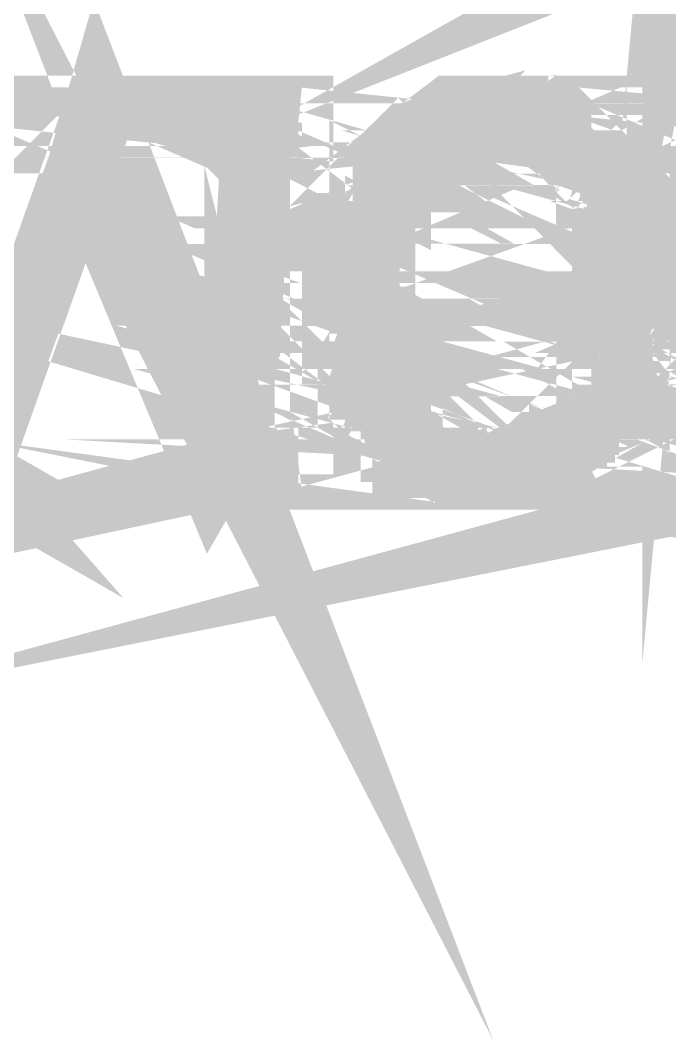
# Model space of a CAD drawing. Header units: inches. Extents: x -524 to 1067, y -71 to 1110.
# Drawn here: x 678.82 to 689.5, y 118.04 to 134.83 of the extents above; entities that cross this region are included whole.
import ezdxf

# ---------------------------------------------------------------- set-up
doc = ezdxf.new("R2010")
doc.units = ezdxf.units.IN
doc.header["$MEASUREMENT"] = 0
doc.layers.add('H', color=7, linetype='Continuous')
doc.layers.add('P', color=7, linetype='Continuous')

msp = doc.modelspace()

# ---------------------------------------------------------------- hatches: boundary and pattern name
at = {"layer": 'H', "linetype": 'Continuous'}
for points in [[(678.041, 127.539), (680.169, 133.335), (679.909, 132.434), (678.041, 127.346), (678.041, 127.539)], [(682.227, 127.798), (681.968, 127.346), (679.909, 132.434), (680.169, 133.335), (682.227, 127.798)], [(681.519, 133.142), (681.519, 133.335), (683.388, 133.142), (681.519, 133.142)], [(683.388, 133.142), (681.519, 133.335), (683.388, 133.335), (683.388, 133.142)], [(685.705, 133.142), (685.961, 133.335), (687.57, 133.335), (687.57, 133.142), (685.705, 133.142)], [(682.227, 132.883), (681.968, 133.142), (682.935, 133.142), (682.935, 132.883), (682.227, 132.883)], [(685.253, 132.883), (685.833, 133.01), (686.154, 133.142), (685.833, 133.01), (685.446, 132.624), (685.253, 132.624), (685.253, 132.434), (684.994, 132.175), (684.545, 132.175), (684.738, 132.434), (684.738, 132.624), (684.994, 132.624), (684.994, 132.883), (685.253, 132.883)], [(685.253, 132.883), (685.446, 133.142), (686.154, 133.142), (685.253, 132.883)], [(687.311, 132.883), (687.311, 133.142), (687.764, 133.142), (688.023, 132.883), (688.213, 132.883), (688.213, 132.624), (688.731, 132.175), (688.731, 131.916), (688.921, 131.916), (688.921, 131.273), (689.18, 131.273), (689.18, 130.306), (688.731, 130.306), (688.731, 130.759), (688.472, 131.018), (688.472, 131.726), (688.213, 131.916), (688.213, 132.175), (687.57, 132.883), (687.311, 132.883)], [(682.676, 132.434), (682.227, 132.883), (682.676, 132.883), (682.676, 132.434)], [(682.421, 127.798), (682.421, 132.624), (682.676, 132.434), (682.421, 127.798)], [(682.421, 127.798), (682.676, 132.434), (682.676, 127.988), (682.421, 127.798)], [(684.286, 131.467), (684.286, 131.916), (684.545, 131.916), (684.545, 132.175), (684.994, 132.175), (684.994, 131.916), (684.738, 131.726), (684.738, 131.273), (684.545, 131.018), (684.545, 129.598), (684.738, 129.408), (684.738, 128.955), (684.994, 128.7), (684.994, 128.247), (685.253, 128.247), (685.253, 127.988), (684.738, 128.247), (684.545, 128.247), (684.545, 128.507), (684.286, 128.7), (684.286, 129.149), (684.096, 129.408), (684.096, 131.273), (684.286, 131.467)], [(688.472, 128.955), (688.472, 129.598), (688.731, 129.857), (688.731, 130.116), (689.18, 130.306), (689.18, 129.408), (688.921, 129.149), (688.921, 128.7), (688.731, 128.507), (688.731, 128.247), (688.213, 128.507), (688.213, 128.7), (688.472, 128.955)], [(688.731, 130.116), (688.731, 130.306), (689.18, 130.306), (688.731, 130.116)], [(688.023, 127.988), (688.023, 128.247), (688.213, 128.247), (688.213, 128.507), (688.731, 128.247), (688.472, 128.247), (688.023, 127.988)], [(685.253, 127.539), (685.253, 127.798), (684.994, 127.798), (684.994, 127.988), (684.738, 127.988), (684.738, 128.247), (685.253, 127.988), (685.446, 127.988), (685.446, 127.798), (685.705, 127.798), (685.705, 127.539), (685.253, 127.539)], [(687.764, 127.798), (687.764, 127.988), (688.023, 127.988), (688.472, 128.247), (688.472, 127.988), (688.213, 127.988), (688.213, 127.798), (688.023, 127.798), (688.023, 127.539), (687.57, 127.539), (687.57, 127.798), (687.764, 127.798)], [(682.676, 127.539), (682.421, 127.798), (682.676, 127.988), (682.676, 127.539)], [(681.968, 127.346), (682.227, 127.798), (682.676, 127.539), (682.935, 127.539), (681.968, 127.346)], [(682.676, 127.539), (682.227, 127.798), (682.421, 127.798), (682.676, 127.539)], [(681.968, 127.346), (683.129, 127.539), (683.388, 127.539), (683.388, 127.346), (681.968, 127.346)], [(681.968, 127.346), (682.935, 127.539), (683.129, 127.539), (681.968, 127.346)], [(685.705, 127.346), (685.446, 127.539), (686.413, 127.539), (685.705, 127.346)], [(685.705, 127.346), (686.413, 127.539), (686.603, 127.539), (685.705, 127.346)], [(685.705, 127.346), (686.603, 127.539), (687.57, 127.346), (685.705, 127.346)], [(687.57, 127.346), (686.603, 127.539), (686.862, 127.539), (687.57, 127.346)], [(687.57, 127.346), (686.862, 127.539), (687.764, 127.539), (687.57, 127.346)]]:
    msp.add_hatch(color=256, dxfattribs=at).paths.add_polyline_path(points)

# ---------------------------------------------------------------- linework, layer by layer
at = {"layer": 'P'}
for points, const_width in [([(689.822, 138.679), (689.629, 136.616), (689.629, 136.81)], 1.157), ([(689.822, 138.679), (689.629, 136.616), (690.082, 138.679)], 1.157), ([(689.629, 136.616), (690.082, 138.679), (689.629, 136.361), (689.629, 136.616)], 1.157), ([(693.301, 136.616), (694.264, 136.361), (693.556, 136.616)], 1.161), ([(689.629, 136.361), (690.275, 136.616), (689.822, 136.361), (689.629, 136.361)], 1.157), ([(679.201, 136.361), (679.65, 136.616), (678.942, 136.361), (679.201, 136.361)], 1.157), ([(680.103, 133.335), (679.844, 132.434), (682.227, 127.798), (680.103, 133.335)], 1.161), ([(686.154, 133.142), (685.187, 132.883), (685.446, 133.142)], 1.161), ([(683.388, 133.142), (681.519, 133.335), (683.388, 133.335), (683.388, 133.142)], 1.157), ([(687.505, 133.335), (685.64, 133.142), (687.505, 133.142)], 1.157), ([(676.625, 133.335), (678.687, 133.142), (676.625, 133.335)], 1.161), ([(678.687, 133.142), (676.625, 133.335)], 1.161), ([(676.625, 133.335), (678.687, 133.335), (678.687, 133.142)], 1.157), ([(685.895, 133.335), (687.505, 133.335), (685.64, 133.142), (685.895, 133.335)], 1.157), ([(679.844, 132.434), (678.041, 127.539), (680.103, 133.335)], 1.157), ([(680.103, 133.335), (679.844, 132.434), (680.103, 133.335), (679.844, 132.434)], 1.161), ([(681.519, 133.335), (683.388, 133.142), (681.519, 133.335)], 1.157), ([(693.301, 133.335), (691.691, 133.142), (693.556, 133.142), (693.301, 133.335)], 1.157), ([(691.947, 133.335), (693.301, 133.335), (691.691, 133.142)], 1.157), ([(687.056, 133.335), (685.895, 133.335)], 1.161), ([(687.056, 133.335), (685.895, 133.335)], 1.161), ([(685.895, 133.335), (685.895, 133.335)], 1.161), ([(685.895, 133.335), (686.154, 133.335)], 1.157), ([(685.895, 133.335), (687.311, 133.335), (687.056, 133.335)], 1.157), ([(685.895, 133.335), (687.311, 133.335), (685.895, 133.335)], 1.157), ([(687.311, 133.335), (685.895, 133.335), (687.505, 133.335)], 1.157), ([(686.348, 133.335), (687.056, 133.335), (686.154, 133.335), (686.348, 133.335)], 1.157), ([(687.056, 133.335), (686.154, 133.335), (687.056, 133.335)], 1.157), ([(686.154, 133.335), (687.056, 133.335)], 1.157), ([(686.603, 133.335), (686.348, 133.335)], 1.161), ([(686.862, 133.335), (686.348, 133.335), (686.348, 133.335), (686.862, 133.335)], 1.161), ([(686.348, 133.335), (686.603, 133.335), (686.862, 133.335), (686.603, 133.335)], 1.157), ([(686.348, 133.335), (686.862, 133.335)], 1.157), ([(686.348, 133.335), (687.056, 133.335)], 1.157), ([(687.764, 132.689), (688.472, 132.434), (688.213, 132.689)], 1.161), ([(687.056, 133.335), (686.862, 133.335)], 1.161), ([(687.056, 133.335), (687.056, 133.335)], 1.161), ([(687.505, 133.335), (687.311, 133.335)], 1.161), ([(687.505, 133.142), (687.505, 133.335)], 1.161), ([(698.644, 133.142), (700.768, 133.142), (698.644, 133.335)], 1.161), ([(678.493, 133.142), (676.884, 133.142), (678.234, 132.883), (678.493, 133.142)], 1.161), ([(676.625, 133.142), (678.687, 133.142), (676.884, 133.142), (676.625, 133.142)], 1.161), ([(678.687, 133.142), (676.884, 133.142)], 1.161), ([(676.884, 133.142), (678.687, 133.142)], 1.157), ([(682.869, 133.142), (681.968, 133.142), (682.869, 132.883)], 1.161), ([(683.388, 133.142), (681.712, 133.142), (681.519, 133.142)], 1.161), ([(681.519, 133.142), (683.388, 133.142)], 1.157), ([(683.388, 133.142), (681.712, 133.142)], 1.161), ([(683.129, 133.142), (681.712, 133.142)], 1.161), ([(681.712, 133.142), (683.388, 133.142)], 1.157), ([(681.712, 133.142), (682.869, 133.142), (683.129, 133.142)], 1.157), ([(681.712, 133.142), (682.869, 133.142)], 1.157), ([(681.968, 133.142), (681.712, 133.142)], 1.157), ([(682.869, 133.142), (681.968, 133.142)], 1.161), ([(681.968, 133.142), (682.869, 132.883)], 1.161), ([(682.227, 132.883), (681.968, 133.142)], 1.161), ([(682.869, 132.883), (682.869, 133.142)], 1.157), ([(686.154, 133.142), (685.187, 132.883), (686.154, 133.142)], 1.161), ([(685.895, 133.142), (685.187, 132.883)], 1.157), ([(686.348, 133.142), (685.446, 133.142)], 1.161), ([(686.154, 133.142), (685.446, 133.142)], 1.161), ([(686.348, 133.142), (685.446, 133.142)], 1.161), ([(686.348, 133.142), (685.446, 133.142), (685.446, 133.142)], 1.161), ([(686.348, 133.142), (685.446, 133.142)], 1.161), ([(685.446, 133.142), (686.348, 133.142)], 1.157), ([(685.446, 133.142), (686.154, 133.142)], 1.157), ([(685.446, 133.142), (686.154, 133.142)], 1.157), ([(685.446, 133.142), (686.348, 133.142)], 1.157), ([(685.446, 133.142), (686.348, 133.142)], 1.157), ([(685.446, 133.142), (686.603, 133.142)], 1.157), ([(685.446, 133.142), (686.603, 133.142), (687.505, 133.142), (685.446, 133.142)], 1.157), ([(685.64, 133.142), (687.505, 133.142), (685.446, 133.142), (685.64, 133.142)], 1.157), ([(685.64, 132.883), (685.895, 133.142)], 1.157), ([(687.764, 133.142), (687.311, 132.883), (688.023, 132.883), (687.764, 133.142)], 1.161), ([(686.154, 133.142), (686.154, 133.142)], 1.161), ([(686.603, 133.142), (686.348, 133.142)], 1.161), ([(687.764, 133.142), (686.603, 133.142)], 1.161), ([(687.505, 133.142), (686.603, 133.142)], 1.161), ([(686.603, 133.142), (687.764, 133.142)], 1.157), ([(686.603, 133.142), (687.764, 133.142), (687.505, 133.142)], 1.157), ([(687.764, 133.142), (686.862, 133.142)], 1.161), ([(687.764, 133.142), (686.862, 133.142), (686.862, 133.142)], 1.161), ([(686.862, 133.142), (687.764, 133.142)], 1.157), ([(686.862, 133.142), (687.764, 133.142)], 1.157), ([(687.764, 133.142), (687.056, 133.142)], 1.161), ([(687.764, 133.142), (687.764, 133.142), (687.056, 133.142)], 1.161), ([(687.056, 133.142), (687.764, 133.142)], 1.157), ([(687.056, 133.142), (687.764, 133.142)], 1.157), ([(687.764, 133.142), (687.311, 132.883)], 1.161), ([(687.311, 133.142), (687.764, 133.142)], 1.157), ([(687.311, 132.883), (687.311, 133.142)], 1.157), ([(691.947, 133.142), (691.239, 132.883), (691.947, 133.142), (691.239, 132.883), (691.691, 132.883)], 1.157), ([(691.432, 133.142), (691.947, 133.142), (691.239, 132.883)], 1.157), ([(682.676, 132.883), (682.227, 132.883), (682.676, 132.689), (682.676, 132.883)], 1.157), ([(678.041, 132.883), (677.333, 132.883), (677.785, 132.689)], 1.157), ([(682.227, 132.883), (682.676, 132.883)], 1.161), ([(682.676, 132.689), (682.421, 132.689), (682.227, 132.883)], 1.161), ([(682.227, 132.883), (682.227, 132.883), (682.676, 132.883), (682.227, 132.883)], 1.161), ([(682.227, 132.883), (682.676, 132.883), (682.869, 132.883)], 1.161), ([(682.676, 132.883), (682.227, 132.883)], 1.157), ([(682.227, 132.883), (682.676, 132.689)], 1.157), ([(682.676, 132.883), (682.227, 132.883)], 1.157), ([(682.676, 132.883), (682.227, 132.883)], 1.157), ([(682.869, 132.883), (682.227, 132.883)], 1.157), ([(682.869, 132.883), (682.227, 132.883)], 1.157), ([(685.64, 132.883), (684.994, 132.883), (685.446, 132.689)], 1.157), ([(688.472, 132.434), (688.023, 132.434), (688.665, 132.24), (688.472, 132.434)], 1.157), ([(685.64, 132.883), (684.994, 132.883), (685.187, 132.883)], 1.157), ([(684.994, 132.883), (685.446, 132.689)], 1.157), ([(684.994, 132.689), (684.994, 132.883)], 1.157), ([(685.187, 132.883), (685.64, 132.883)], 1.161), ([(685.187, 132.883), (685.64, 132.883)], 1.161), ([(685.187, 132.883), (685.187, 132.883)], 1.161), ([(685.187, 132.883), (685.64, 132.883), (685.64, 132.883), (685.187, 132.883)], 1.161), ([(685.64, 132.883), (685.187, 132.883)], 1.157), ([(685.64, 132.883), (685.187, 132.883)], 1.157), ([(685.446, 132.689), (685.64, 132.883)], 1.161), ([(688.213, 132.883), (687.764, 132.689), (688.213, 132.689), (688.213, 132.883)], 1.157), ([(687.311, 132.883), (688.023, 132.883), (687.505, 132.883), (687.311, 132.883)], 1.161), ([(688.023, 132.883), (687.505, 132.883)], 1.161), ([(688.023, 132.883), (687.505, 132.883), (687.505, 132.883), (688.023, 132.883)], 1.161), ([(687.505, 132.883), (688.213, 132.883), (688.023, 132.883)], 1.161), ([(687.505, 132.883), (688.213, 132.883)], 1.161), ([(687.505, 132.883), (688.023, 132.883)], 1.157), ([(687.505, 132.883), (688.023, 132.883)], 1.157), ([(688.213, 132.883), (687.764, 132.689), (687.505, 132.883)], 1.157), ([(688.023, 132.883), (688.023, 132.883)], 1.161), ([(691.691, 132.883), (690.983, 132.883), (691.432, 132.689), (691.691, 132.883)], 1.157), ([(690.79, 132.689), (691.239, 132.689), (690.79, 132.434), (690.79, 132.689)], 1.157), ([(682.421, 132.689), (682.676, 132.434), (682.421, 132.689)], 1.161), ([(682.676, 132.689), (682.676, 132.434), (682.676, 132.689)], 1.157), ([(685.187, 132.689), (684.738, 132.434)], 1.161), ([(685.187, 132.689), (684.738, 132.434)], 1.161), ([(684.994, 132.689), (685.446, 132.689), (684.738, 132.689), (684.994, 132.689)], 1.157), ([(685.446, 132.689), (684.738, 132.689), (685.187, 132.689), (685.446, 132.689)], 1.157), ([(684.738, 132.689), (685.187, 132.689)], 1.157), ([(684.738, 132.434), (684.738, 132.689)], 1.157), ([(685.446, 132.689), (684.994, 132.689)], 1.161), ([(685.446, 132.689), (684.994, 132.689)], 1.161), ([(684.994, 132.689), (685.446, 132.689)], 1.157), ([(685.187, 132.434), (685.187, 132.689)], 1.161), ([(685.446, 132.689), (685.446, 132.689)], 1.161), ([(688.213, 132.689), (687.764, 132.689), (687.764, 132.689), (688.213, 132.689)], 1.161), ([(687.764, 132.689), (688.472, 132.434)], 1.161), ([(688.023, 132.434), (687.764, 132.689)], 1.161), ([(687.764, 132.689), (688.213, 132.689)], 1.157), ([(725.748, 127.539), (727.164, 127.346), (726.003, 127.539)], 1.157), ([(691.239, 132.689), (690.79, 132.434), (691.239, 132.434), (691.239, 132.689)], 1.157), ([(679.844, 132.434), (678.041, 127.539)], 1.157), ([(678.041, 127.346), (679.844, 132.434)], 1.157), ([(679.844, 132.434), (682.227, 127.798)], 1.161), ([(682.227, 127.798), (681.968, 127.346), (679.844, 132.434)], 1.157), ([(682.676, 128.054), (682.421, 127.798), (682.676, 132.434)], 1.161), ([(682.421, 132.434), (682.421, 127.798), (682.421, 132.434)], 1.157), ([(682.676, 132.434), (682.676, 128.054)], 1.157), ([(684.738, 132.434), (684.994, 132.24), (684.479, 132.24)], 1.157), ([(684.479, 132.24), (684.738, 132.434)], 1.161), ([(685.187, 132.434), (684.738, 132.434), (684.738, 132.434), (685.187, 132.434)], 1.161), ([(684.738, 132.434), (685.187, 132.434)], 1.157), ([(684.738, 132.434), (685.187, 132.434)], 1.157), ([(684.738, 132.434), (684.994, 132.24)], 1.157), ([(684.994, 132.24), (685.187, 132.434)], 1.161), ([(688.023, 132.434), (688.665, 132.24), (688.213, 132.24)], 1.157), ([(688.023, 132.434), (688.023, 132.434)], 1.161), ([(688.213, 132.24), (688.023, 132.434)], 1.161), ([(688.472, 132.434), (688.023, 132.434)], 1.157), ([(688.472, 132.434), (688.023, 132.434), (688.472, 132.434)], 1.157), ([(688.023, 132.434), (688.472, 132.434), (688.023, 132.434)], 1.157), ([(688.472, 132.434), (688.472, 132.434)], 1.161), ([(690.983, 132.24), (690.53, 132.24), (690.79, 132.434)], 1.157), ([(684.479, 132.24), (684.994, 131.981), (684.479, 131.981), (684.479, 132.24)], 1.161), ([(684.479, 132.24), (684.994, 131.981), (684.994, 132.24)], 1.161), ([(684.479, 132.24), (684.994, 132.24)], 1.161), ([(684.479, 132.24), (684.479, 132.24), (684.994, 132.24)], 1.161), ([(684.994, 132.24), (684.479, 132.24)], 1.157), ([(684.994, 132.24), (684.479, 132.24)], 1.157), ([(684.994, 132.24), (684.479, 132.24)], 1.157), ([(688.213, 132.24), (688.665, 131.981), (688.213, 131.981), (688.213, 132.24)], 1.161), ([(688.213, 132.24), (688.665, 132.24), (688.665, 132.24), (688.213, 132.24)], 1.161), ([(688.213, 132.24), (688.213, 132.24)], 1.161), ([(688.213, 132.24), (688.665, 131.981)], 1.161), ([(688.665, 132.24), (688.213, 132.24)], 1.157), ([(688.665, 132.24), (688.213, 132.24)], 1.157), ([(688.665, 132.24), (688.213, 132.24)], 1.157), ([(688.665, 131.981), (688.665, 132.24)], 1.157), ([(698.451, 130.372), (697.743, 130.372), (699.611, 130.116), (698.451, 130.372)], 1.161), ([(684.994, 131.981), (684.286, 131.981), (684.738, 131.726), (684.994, 131.981)], 1.157), ([(684.286, 131.981), (684.738, 131.726), (684.286, 131.726)], 1.157), ([(684.286, 131.726), (684.286, 131.981)], 1.161), ([(684.479, 131.981), (684.994, 131.981), (684.286, 131.981), (684.479, 131.981)], 1.157), ([(684.994, 131.981), (684.479, 131.981)], 1.161), ([(684.479, 131.981), (684.994, 131.981)], 1.157), ([(684.994, 131.981), (684.994, 131.981)], 1.161), ([(688.921, 131.981), (688.213, 131.981), (688.921, 131.726)], 1.157), ([(688.213, 131.981), (688.921, 131.726), (688.472, 131.726)], 1.157), ([(688.665, 131.981), (688.213, 131.981)], 1.161), ([(688.213, 131.981), (688.213, 131.981)], 1.161), ([(688.472, 131.726), (688.213, 131.981)], 1.161), ([(688.213, 131.981), (688.921, 131.981), (688.665, 131.981)], 1.157), ([(688.213, 131.981), (688.921, 131.981), (688.213, 131.981)], 1.157), ([(690.275, 131.981), (690.79, 131.726), (690.275, 131.726)], 1.157), ([(688.921, 131.726), (688.921, 131.981)], 1.161), ([(682.869, 127.539), (681.968, 127.346), (682.676, 127.539)], 1.161), ([(684.738, 131.726), (684.286, 131.532), (684.738, 131.532), (684.738, 131.726)], 1.157), ([(684.286, 131.726), (684.738, 131.726), (684.738, 131.726), (684.286, 131.726)], 1.161), ([(684.738, 131.726), (684.286, 131.532), (684.286, 131.726)], 1.157), ([(684.738, 131.726), (684.286, 131.726)], 1.157), ([(688.472, 131.726), (688.921, 131.532), (688.472, 131.532)], 1.161), ([(688.472, 131.726), (688.921, 131.532)], 1.161), ([(688.921, 131.726), (688.472, 131.726)], 1.157), ([(688.472, 131.532), (688.472, 131.726)], 1.157), ([(688.921, 131.532), (688.921, 131.726)], 1.157), ([(684.286, 131.532), (684.738, 131.273), (684.738, 131.532)], 1.157), ([(684.738, 131.273), (684.03, 131.273), (684.286, 131.532)], 1.161), ([(684.738, 131.532), (684.286, 131.532), (684.286, 131.532), (684.738, 131.532)], 1.161), ([(684.286, 131.532), (684.738, 131.532)], 1.157), ([(684.286, 131.532), (684.738, 131.273)], 1.157), ([(690.082, 131.532), (690.79, 131.273), (690.082, 131.273), (690.082, 131.532)], 1.157), ([(688.921, 131.532), (688.472, 131.532)], 1.161), ([(688.921, 131.532), (688.472, 131.532), (688.472, 131.532), (688.921, 131.532)], 1.161), ([(688.921, 131.273), (688.472, 131.273), (688.472, 131.532)], 1.161), ([(688.472, 131.532), (688.921, 131.532)], 1.157), ([(688.472, 131.532), (688.921, 131.532)], 1.157), ([(688.472, 131.532), (688.921, 131.273)], 1.157), ([(688.472, 131.532), (688.921, 131.273)], 1.157), ([(688.921, 131.532), (688.921, 131.532)], 1.161), ([(688.921, 131.273), (688.921, 131.532)], 1.161), ([(690.082, 131.273), (690.53, 131.273), (690.082, 131.018), (690.082, 131.273)], 1.157), ([(684.738, 131.273), (684.03, 131.273)], 1.161), ([(684.738, 131.273), (684.03, 131.018), (684.03, 131.273)], 1.161), ([(684.738, 131.273), (684.03, 131.018)], 1.161), ([(684.03, 131.273), (684.738, 131.273)], 1.157), ([(684.03, 131.273), (684.738, 131.273)], 1.157), ([(684.479, 131.018), (684.738, 131.273)], 1.161), ([(684.738, 131.273), (684.738, 131.273)], 1.161), ([(689.18, 131.273), (688.472, 131.018), (689.18, 131.018)], 1.157), ([(688.921, 131.273), (688.472, 131.273), (689.18, 131.273), (688.921, 131.273)], 1.161), ([(688.472, 131.273), (689.18, 131.273)], 1.161), ([(688.472, 131.018), (688.472, 131.273)], 1.161), ([(689.18, 131.273), (688.472, 131.018)], 1.157), ([(690.53, 131.273), (690.082, 131.018), (690.53, 131.018), (690.53, 131.273)], 1.157), ([(689.18, 131.018), (689.18, 131.273)], 1.161), ([(684.479, 131.018), (684.03, 131.018), (684.479, 130.824), (684.479, 131.018)], 1.157), ([(684.03, 131.018), (684.479, 130.824), (684.03, 130.824), (684.03, 131.018)], 1.157), ([(684.03, 131.018), (684.03, 131.018)], 1.161), ([(684.03, 131.018), (684.479, 131.018)], 1.157), ([(684.03, 131.018), (684.479, 131.018), (684.03, 131.018)], 1.157), ([(688.472, 131.018), (689.18, 130.824), (688.665, 130.824), (688.472, 131.018)], 1.157), ([(690.082, 131.018), (690.53, 130.824), (690.082, 130.824), (690.082, 131.018)], 1.157), ([(689.18, 131.018), (688.472, 131.018), (688.472, 131.018), (689.18, 131.018)], 1.161), ([(688.472, 131.018), (689.18, 131.018)], 1.157), ([(688.472, 131.018), (689.18, 130.824)], 1.157), ([(690.53, 130.824), (690.082, 130.824), (690.53, 130.565), (690.53, 130.824)], 1.157), ([(689.18, 130.824), (689.18, 131.018)], 1.161), ([(684.479, 130.824), (684.03, 130.824), (684.479, 130.565)], 1.157), ([(684.03, 130.824), (684.479, 130.565), (684.03, 130.565)], 1.157), ([(684.03, 130.565), (684.03, 130.824)], 1.161), ([(684.479, 130.565), (684.479, 130.824)], 1.161), ([(689.18, 130.824), (688.665, 130.824), (689.18, 130.565)], 1.157), ([(688.665, 130.824), (689.18, 130.565), (688.665, 130.565), (688.665, 130.824)], 1.157), ([(689.18, 130.565), (689.18, 130.824)], 1.161), ([(692.658, 127.539), (691.691, 127.346), (692.399, 127.539)], 1.161), ([(684.479, 130.565), (684.03, 130.565), (684.479, 130.372), (684.479, 130.565)], 1.157), ([(684.03, 130.565), (684.479, 130.565), (684.479, 130.565), (684.03, 130.565)], 1.161), ([(684.03, 130.565), (684.03, 130.565)], 1.161), ([(684.479, 130.372), (684.03, 130.372), (684.03, 130.565)], 1.161), ([(684.479, 130.565), (684.03, 130.565)], 1.157), ([(684.479, 130.565), (684.03, 130.565)], 1.157), ([(684.03, 130.565), (684.479, 130.372)], 1.157), ([(689.18, 130.565), (688.665, 130.372), (689.18, 130.372), (689.18, 130.565)], 1.157), ([(688.665, 130.565), (689.18, 130.565), (689.18, 130.565), (688.665, 130.565)], 1.161), ([(689.18, 130.565), (688.665, 130.372), (688.665, 130.565)], 1.157), ([(689.18, 130.565), (688.665, 130.565)], 1.157), ([(688.665, 130.372), (689.18, 130.372), (688.665, 130.116), (688.665, 130.372)], 1.157), ([(686.603, 127.539), (687.505, 127.346), (686.862, 127.539)], 1.161), ([(684.03, 130.116), (684.479, 130.116), (684.03, 129.923), (684.03, 130.116)], 1.157), ([(684.03, 130.372), (684.479, 130.116), (684.03, 130.116)], 1.157), ([(684.03, 129.664), (684.738, 129.408), (684.479, 129.664)], 1.161), ([(684.479, 130.372), (684.03, 130.372)], 1.161), ([(684.03, 130.116), (684.03, 130.372)], 1.161), ([(684.03, 130.372), (684.479, 130.116)], 1.157), ([(684.479, 130.116), (684.479, 130.372)], 1.161), ([(690.082, 130.116), (690.53, 130.116), (690.082, 129.923), (690.082, 130.116)], 1.157), ([(689.18, 130.372), (688.665, 130.372)], 1.161), ([(689.18, 130.372), (688.665, 130.116), (689.18, 130.372)], 1.157), ([(688.665, 130.372), (689.18, 130.372)], 1.157), ([(684.479, 130.116), (684.03, 129.923), (684.479, 129.923), (684.479, 130.116)], 1.157), ([(684.479, 130.116), (684.03, 130.116), (684.479, 130.116)], 1.157), ([(684.479, 130.116), (684.479, 130.116)], 1.161), ([(689.18, 130.116), (688.665, 130.116), (689.18, 129.923)], 1.157), ([(688.665, 130.116), (689.18, 129.923), (688.665, 129.923), (688.665, 130.116)], 1.157), ([(690.53, 130.116), (690.082, 129.923), (690.53, 129.923), (690.53, 130.116)], 1.157), ([(690.53, 129.923), (690.082, 129.923), (690.53, 129.664), (690.53, 129.923)], 1.157), ([(689.18, 129.923), (689.18, 130.116)], 1.161), ([(684.479, 129.923), (684.03, 129.923), (684.479, 129.664)], 1.157), ([(684.03, 129.923), (684.479, 129.664), (684.03, 129.664)], 1.157), ([(684.03, 129.923), (684.03, 129.923)], 1.161), ([(684.03, 129.664), (684.03, 129.923)], 1.161), ([(684.03, 129.923), (684.479, 129.923), (684.03, 129.923)], 1.157), ([(684.479, 129.664), (684.479, 129.923)], 1.161), ([(689.18, 129.923), (688.665, 129.923), (689.18, 129.664)], 1.157), ([(688.665, 129.923), (689.18, 129.664), (688.472, 129.664), (688.665, 129.923)], 1.157), ([(688.665, 129.923), (688.665, 129.923)], 1.161), ([(689.18, 129.923), (688.665, 129.923), (689.18, 129.923)], 1.157), ([(688.665, 129.923), (689.18, 129.923), (688.665, 129.923)], 1.157), ([(689.18, 129.923), (689.18, 129.923)], 1.161), ([(689.18, 129.664), (689.18, 129.923)], 1.161), ([(684.738, 128.955), (684.286, 128.955), (684.994, 128.7), (684.738, 128.955)], 1.157), ([(684.03, 129.664), (684.738, 129.408)], 1.161), ([(684.479, 129.664), (684.03, 129.664)], 1.157), ([(684.738, 129.408), (684.03, 129.408), (684.03, 129.664)], 1.157), ([(689.18, 129.664), (688.472, 129.664), (689.18, 129.408)], 1.157), ([(688.472, 129.664), (689.18, 129.408), (688.472, 129.408)], 1.157), ([(688.472, 129.408), (688.472, 129.664)], 1.161), ([(690.082, 129.664), (690.53, 129.408), (690.082, 129.408), (690.082, 129.664)], 1.157), ([(689.18, 129.408), (689.18, 129.664)], 1.161), ([(684.03, 129.408), (684.738, 129.215), (684.286, 129.215), (684.03, 129.408)], 1.161), ([(684.03, 129.408), (684.738, 129.408), (684.738, 129.408), (684.03, 129.408)], 1.161), ([(684.03, 129.408), (684.03, 129.408)], 1.161), ([(684.03, 129.408), (684.738, 129.215)], 1.161), ([(684.738, 129.408), (684.03, 129.408)], 1.157), ([(684.738, 129.408), (684.03, 129.408)], 1.157), ([(684.738, 129.408), (684.03, 129.408)], 1.157), ([(684.286, 129.215), (684.738, 128.955), (684.738, 129.215)], 1.157), ([(689.18, 129.408), (688.472, 129.215), (688.921, 129.215)], 1.157), ([(684.738, 129.215), (684.738, 129.408)], 1.157), ([(690.79, 129.408), (690.082, 129.408), (690.79, 129.215), (690.79, 129.408)], 1.157), ([(688.472, 129.408), (689.18, 129.408), (689.18, 129.408), (688.472, 129.408)], 1.161), ([(689.18, 129.408), (688.472, 129.408)], 1.157), ([(689.18, 129.408), (688.472, 129.215), (688.472, 129.408)], 1.157), ([(688.921, 129.215), (689.18, 129.408)], 1.161), ([(684.286, 129.215), (684.738, 128.955), (684.286, 128.955)], 1.157), ([(684.738, 129.215), (684.286, 129.215)], 1.161), ([(684.286, 128.955), (684.286, 129.215)], 1.161), ([(688.472, 129.215), (688.921, 128.955), (688.472, 128.955)], 1.157), ([(690.082, 129.215), (690.79, 128.955), (690.275, 128.955)], 1.157), ([(688.921, 129.215), (688.472, 129.215), (688.472, 129.215), (688.921, 129.215)], 1.161), ([(688.472, 128.955), (688.472, 129.215)], 1.161), ([(688.472, 129.215), (688.921, 129.215)], 1.157), ([(688.472, 129.215), (688.921, 128.955)], 1.157), ([(688.921, 128.955), (688.921, 129.215)], 1.161), ([(677.333, 127.798), (677.785, 127.539), (677.333, 128.054), (677.333, 127.798)], 1.157), ([(688.472, 128.955), (688.921, 128.7), (688.921, 128.955)], 1.161), ([(684.286, 128.955), (684.286, 128.955)], 1.161), ([(684.994, 128.7), (684.286, 128.7), (684.286, 128.955)], 1.161), ([(684.738, 128.955), (684.286, 128.955), (684.738, 128.955)], 1.157), ([(684.286, 128.955), (684.738, 128.955), (684.286, 128.955)], 1.157), ([(684.286, 128.955), (684.994, 128.7)], 1.157), ([(684.738, 128.955), (684.738, 128.955)], 1.161), ([(688.472, 128.955), (688.921, 128.7), (688.213, 128.7), (688.472, 128.955)], 1.161), ([(688.472, 128.955), (688.472, 128.955)], 1.161), ([(688.921, 128.955), (688.472, 128.955), (688.921, 128.955)], 1.157), ([(688.472, 128.955), (688.921, 128.955), (688.472, 128.955)], 1.157), ([(688.921, 128.955), (688.472, 128.955)], 1.157), ([(690.275, 128.955), (690.79, 128.7), (690.275, 128.7)], 1.161), ([(688.921, 128.955), (688.921, 128.955)], 1.161), ([(684.286, 128.7), (684.994, 128.507), (684.479, 128.507)], 1.157), ([(684.994, 128.7), (684.286, 128.7)], 1.161), ([(684.479, 128.507), (684.286, 128.7)], 1.161), ([(684.286, 128.7), (684.994, 128.507), (684.994, 128.7)], 1.157), ([(688.213, 128.7), (688.665, 128.507), (688.213, 128.507), (688.213, 128.7)], 1.157), ([(690.275, 128.7), (690.983, 128.507), (690.275, 128.507)], 1.157), ([(688.921, 128.7), (688.213, 128.7)], 1.161), ([(688.213, 128.7), (688.665, 128.507)], 1.157), ([(688.665, 128.507), (688.921, 128.7)], 1.161), ([(684.479, 128.507), (684.994, 128.247), (684.994, 128.507)], 1.161), ([(684.479, 128.507), (684.479, 128.507)], 1.161), ([(684.479, 128.507), (684.994, 128.247)], 1.161), ([(684.479, 128.247), (684.479, 128.507)], 1.161), ([(684.994, 128.507), (684.479, 128.507), (684.994, 128.507)], 1.157), ([(684.479, 128.507), (684.994, 128.507), (684.479, 128.507)], 1.157), ([(684.994, 128.507), (684.479, 128.507)], 1.157), ([(684.994, 128.507), (684.994, 128.507)], 1.161), ([(688.213, 128.507), (688.665, 128.247), (688.213, 128.507)], 1.161), ([(688.213, 128.507), (688.213, 128.507)], 1.161), ([(688.213, 128.507), (688.665, 128.247)], 1.161), ([(688.665, 128.507), (688.213, 128.507), (688.665, 128.507)], 1.157), ([(688.213, 128.507), (688.665, 128.507), (688.213, 128.507)], 1.157), ([(688.665, 128.507), (688.213, 128.507)], 1.157), ([(688.665, 128.507), (688.665, 128.507)], 1.161), ([(688.665, 128.247), (688.665, 128.507)], 1.157), ([(685.187, 128.247), (684.738, 128.247), (685.187, 128.054), (685.187, 128.247)], 1.157), ([(684.479, 128.247), (685.187, 128.247)], 1.161), ([(684.479, 128.247), (685.187, 128.247)], 1.161), ([(684.994, 128.247), (684.479, 128.247)], 1.157), ([(684.994, 128.247), (684.479, 128.247)], 1.157), ([(685.187, 128.247), (684.738, 128.247), (684.479, 128.247)], 1.157), ([(684.738, 128.247), (685.187, 128.054), (684.738, 128.247), (685.187, 128.054)], 1.157), ([(684.738, 128.054), (684.738, 128.247)], 1.157), ([(685.187, 128.247), (684.994, 128.247)], 1.157), ([(684.994, 128.054), (685.446, 127.798), (685.446, 128.054)], 1.157), ([(688.472, 128.247), (688.023, 128.054), (688.472, 128.247), (688.023, 128.054), (688.472, 128.054), (688.472, 128.247)], 1.157), ([(687.764, 128.054), (688.213, 128.054), (687.764, 127.798), (687.764, 128.054)], 1.157), ([(688.023, 128.247), (688.472, 128.247), (688.665, 128.247)], 1.161), ([(688.023, 128.247), (688.472, 128.247)], 1.161), ([(688.023, 128.054), (688.023, 128.247)], 1.161), ([(688.665, 128.247), (688.023, 128.247), (688.213, 128.247)], 1.157), ([(688.665, 128.247), (688.023, 128.247)], 1.157), ([(688.472, 128.247), (688.023, 128.054)], 1.157), ([(688.213, 128.247), (688.665, 128.247)], 1.161), ([(691.239, 128.247), (690.79, 128.247), (691.239, 128.054), (691.239, 128.247)], 1.157), ([(682.676, 128.054), (682.421, 127.798), (682.676, 128.054)], 1.161), ([(682.676, 128.054), (682.421, 127.798), (682.676, 128.054), (682.676, 128.054)], 1.161), ([(684.994, 128.054), (685.446, 127.798), (684.994, 127.798), (684.994, 128.054)], 1.157), ([(685.187, 128.054), (684.738, 128.054)], 1.161), ([(685.187, 128.054), (684.738, 128.054)], 1.161), ([(685.446, 128.054), (684.994, 128.054), (684.738, 128.054)], 1.161), ([(684.738, 128.054), (685.446, 128.054)], 1.157), ([(684.738, 128.054), (685.446, 128.054)], 1.157), ([(685.446, 128.054), (684.994, 128.054)], 1.161), ([(685.446, 128.054), (685.187, 128.054)], 1.161), ([(688.472, 128.054), (687.764, 128.054)], 1.161), ([(688.472, 128.054), (687.764, 128.054)], 1.161), ([(687.764, 128.054), (688.023, 128.054)], 1.157), ([(687.764, 128.054), (688.213, 128.054), (688.472, 128.054)], 1.157), ([(688.213, 128.054), (687.764, 127.798)], 1.157), ([(688.023, 128.054), (688.472, 128.054)], 1.157), ([(688.213, 127.798), (688.213, 128.054)], 1.157), ([(682.676, 127.539), (682.227, 127.798), (681.968, 127.346)], 1.157), ([(677.333, 127.798), (677.785, 127.539), (677.333, 127.798), (677.785, 127.539), (677.077, 127.539)], 1.157), ([(682.227, 127.798), (682.227, 127.798), (682.227, 127.798)], 1.161), ([(682.421, 127.798), (682.676, 127.539), (682.421, 127.798)], 1.161), ([(682.676, 127.798), (682.676, 127.539), (682.676, 127.798)], 1.157), ([(685.64, 127.798), (685.187, 127.798), (685.64, 127.539)], 1.157), ([(685.187, 127.798), (685.64, 127.539), (685.187, 127.539), (685.187, 127.798)], 1.157), ([(684.994, 127.798), (685.64, 127.798)], 1.161), ([(684.994, 127.798), (685.64, 127.798)], 1.161), ([(685.446, 127.798), (684.994, 127.798)], 1.157), ([(685.64, 127.798), (685.187, 127.798), (684.994, 127.798)], 1.157), ([(685.64, 127.798), (685.446, 127.798)], 1.157), ([(688.023, 127.798), (687.505, 127.539), (688.023, 127.539)], 1.157), ([(685.64, 127.539), (685.64, 127.798)], 1.161), ([(687.505, 127.798), (687.764, 127.798)], 1.161), ([(687.505, 127.798), (688.023, 127.798)], 1.161), ([(687.505, 127.798), (688.023, 127.798)], 1.161), ([(687.505, 127.539), (687.505, 127.798)], 1.161), ([(688.213, 127.798), (687.505, 127.798)], 1.157), ([(688.213, 127.798), (687.505, 127.798)], 1.157), ([(688.023, 127.798), (687.505, 127.539)], 1.157), ([(687.764, 127.798), (688.213, 127.798)], 1.161), ([(687.764, 127.798), (688.213, 127.798)], 1.161), ([(688.023, 127.539), (688.023, 127.798)], 1.161), ([(688.023, 127.798), (688.213, 127.798)], 1.157), ([(691.691, 127.798), (690.983, 127.798), (691.691, 127.539)], 1.157), ([(676.625, 127.539), (678.041, 127.346), (676.625, 127.346), (676.625, 127.539)], 1.157), ([(677.785, 127.539), (677.077, 127.539), (678.041, 127.346)], 1.157), ([(697.483, 127.346), (700.768, 127.346), (697.228, 127.539), (697.483, 127.346)], 1.157), ([(681.968, 127.346), (682.869, 127.539)], 1.161), ([(681.968, 127.346), (682.869, 127.539), (682.869, 127.539), (681.968, 127.346)], 1.161), ([(681.968, 127.346), (682.676, 127.539)], 1.161), ([(681.968, 127.346), (683.388, 127.539), (683.388, 127.346)], 1.157), ([(681.968, 127.346), (683.388, 127.539)], 1.157), ([(683.129, 127.539), (681.968, 127.346)], 1.157), ([(683.129, 127.539), (681.968, 127.346)], 1.157), ([(682.676, 127.539), (682.869, 127.539)], 1.157), ([(682.869, 127.539), (683.129, 127.539)], 1.157), ([(683.388, 127.539), (683.129, 127.539)], 1.161), ([(685.895, 127.539), (685.446, 127.539), (685.187, 127.539)], 1.161), ([(685.64, 127.539), (685.187, 127.539), (685.895, 127.539), (685.64, 127.539)], 1.157), ([(685.187, 127.539), (685.895, 127.539)], 1.157), ([(685.895, 127.539), (685.446, 127.539)], 1.161), ([(685.446, 127.539), (686.348, 127.539)], 1.161), ([(685.446, 127.539), (686.348, 127.539)], 1.161), ([(685.64, 127.346), (685.446, 127.539)], 1.161), ([(685.895, 127.539), (685.446, 127.539)], 1.161), ([(685.895, 127.539), (685.446, 127.539), (685.446, 127.539)], 1.161), ([(685.446, 127.539), (685.895, 127.539)], 1.157), ([(686.154, 127.539), (685.446, 127.539)], 1.157), ([(685.446, 127.539), (685.895, 127.539)], 1.157), ([(685.446, 127.539), (685.895, 127.539)], 1.157), ([(685.64, 127.346), (686.603, 127.539), (687.505, 127.346)], 1.161), ([(686.603, 127.539), (685.64, 127.346)], 1.161), ([(685.64, 127.346), (686.348, 127.539), (686.603, 127.539)], 1.157), ([(685.64, 127.346), (686.348, 127.539)], 1.157), ([(686.348, 127.539), (685.64, 127.346)], 1.157), ([(686.348, 127.539), (685.64, 127.346)], 1.157), ([(686.348, 127.539), (686.154, 127.539)], 1.157), ([(686.348, 127.539), (686.348, 127.539)], 1.161), ([(686.862, 127.539), (686.603, 127.539)], 1.157), ([(687.505, 127.346), (686.862, 127.539), (686.862, 127.539), (687.505, 127.346)], 1.161), ([(686.862, 127.539), (687.505, 127.346)], 1.161), ([(687.056, 127.539), (687.764, 127.539), (687.056, 127.539), (687.764, 127.539), (686.862, 127.539), (687.056, 127.539)], 1.157), ([(687.764, 127.539), (686.862, 127.539)], 1.157), ([(687.056, 127.539), (687.764, 127.539)], 1.157), ([(687.764, 127.539), (687.056, 127.539)], 1.157), ([(687.764, 127.539), (687.311, 127.539)], 1.161), ([(687.311, 127.539), (687.764, 127.539)], 1.157), ([(687.505, 127.539), (688.023, 127.539), (687.311, 127.539), (687.505, 127.539)], 1.157), ([(688.023, 127.539), (687.311, 127.539), (687.764, 127.539), (688.023, 127.539)], 1.157), ([(687.505, 127.346), (687.764, 127.539)], 1.157), ([(687.764, 127.539), (687.764, 127.539)], 1.161), ([(691.432, 127.539), (692.399, 127.539), (691.691, 127.346)], 1.161), ([(693.815, 127.539), (692.848, 127.539), (693.556, 127.346)], 1.157), ([(683.388, 127.346), (681.968, 127.346)], 1.161), ([(687.505, 127.346), (685.64, 127.346)], 1.161), ([(687.505, 127.346), (685.64, 127.346)], 1.161), ([(687.505, 127.346), (685.64, 127.346), (685.64, 127.346), (687.505, 127.346)], 1.161), ([(685.64, 127.346), (685.895, 127.346)], 1.157), ([(685.64, 127.346), (687.505, 127.346)], 1.157), ([(685.64, 127.346), (687.505, 127.346)], 1.157), ([(687.311, 127.346), (685.895, 127.346)], 1.161), ([(687.311, 127.346), (685.895, 127.346)], 1.161), ([(685.895, 127.346), (686.154, 127.346)], 1.157), ([(685.895, 127.346), (687.505, 127.346)], 1.157), ([(685.895, 127.346), (687.505, 127.346)], 1.157), ([(687.056, 127.346), (686.154, 127.346)], 1.161), ([(687.056, 127.346), (686.154, 127.346)], 1.161), ([(687.056, 127.346), (686.154, 127.346), (686.154, 127.346), (687.056, 127.346)], 1.161), ([(686.154, 127.346), (686.348, 127.346)], 1.157), ([(686.154, 127.346), (687.056, 127.346)], 1.157), ([(686.154, 127.346), (687.056, 127.346)], 1.157), ([(686.154, 127.346), (687.311, 127.346)], 1.157), ([(686.154, 127.346), (687.311, 127.346)], 1.157), ([(686.862, 127.346), (686.603, 127.346), (686.348, 127.346)], 1.161), ([(686.862, 127.346), (686.348, 127.346)], 1.161), ([(686.348, 127.346), (686.603, 127.346)], 1.157), ([(686.348, 127.346), (687.056, 127.346)], 1.157), ([(686.348, 127.346), (687.056, 127.346)], 1.157), ([(686.603, 127.346), (686.862, 127.346)], 1.157), ([(687.056, 127.346), (686.862, 127.346)], 1.161), ([(687.056, 127.346), (687.056, 127.346)], 1.161), ([(687.311, 127.346), (687.056, 127.346)], 1.161), ([(687.505, 127.346), (687.311, 127.346)], 1.161), ([(687.505, 127.346), (687.505, 127.346)], 1.161)]:
    msp.add_lwpolyline(points, dxfattribs=dict(at, const_width=const_width))

doc.saveas('drawing.dxf')
